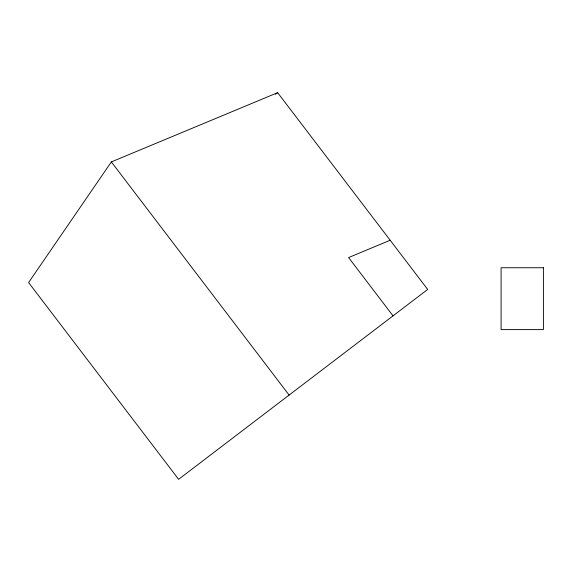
<?xml version="1.0" encoding="UTF-8"?>
<svg xmlns="http://www.w3.org/2000/svg" width="572" height="572" viewBox="0 0 572 572"><rect width="100%" height="100%" fill="white"/><g stroke="black" fill="none" stroke-linecap="round" stroke-linejoin="round"><path stroke-width="0.86" d="M111.347 161.919L28.6 282.554L178.614 479.322L427.67 289.446L277.656 92.678L111.347 161.919L289.11 395.08M275.532 94.294L277.656 92.678M390.168 240.254L348.591 257.564L393.028 315.858M543.4 267.746L501.086 267.746L501.086 329.601L543.4 329.601L543.4 267.746"/></g></svg>
